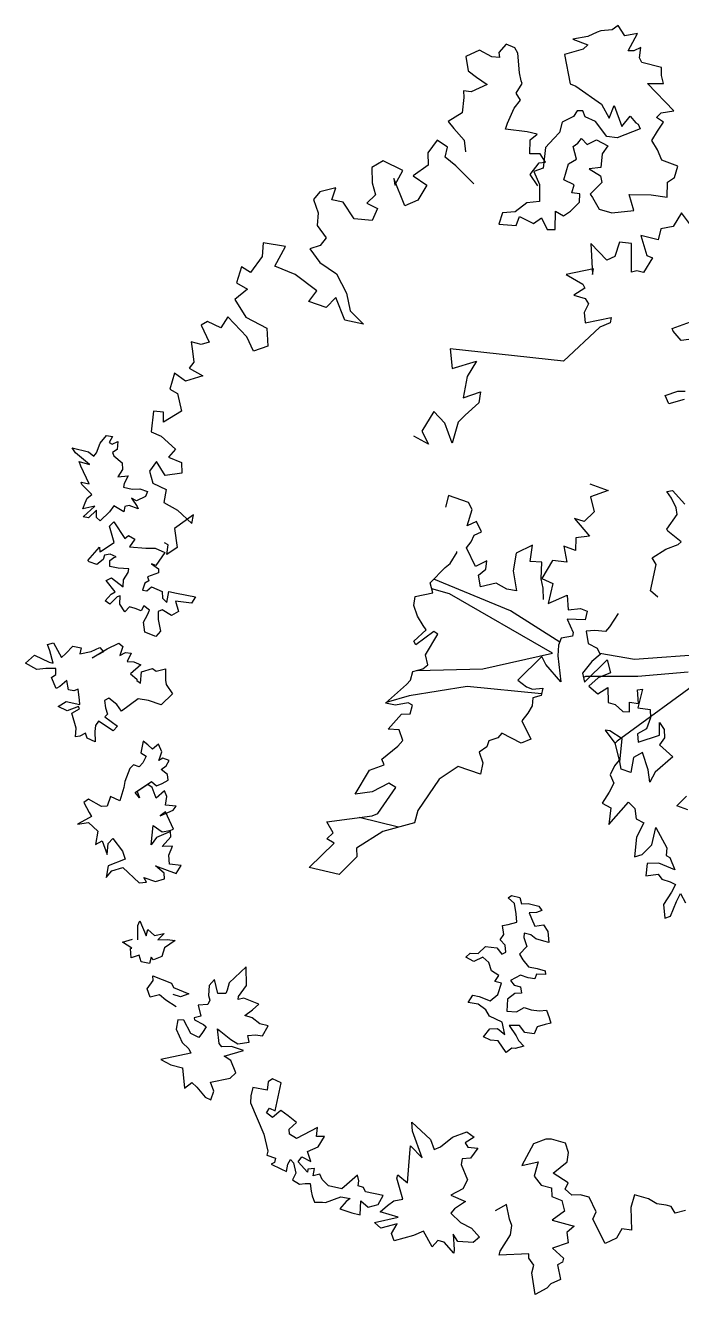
# Model space of a CAD drawing. Header units: millimetres. Extents: x -4534 to 16991, y -2575 to 14176.
# Drawn here: x 3288 to 3642, y 9085 to 9769 of the extents above; entities that cross this region are included whole.
import ezdxf

# ---------------------------------------------------------------- set-up
doc = ezdxf.new("R2010")
doc.units = ezdxf.units.MM
for name, color, linetype in [('Alberi_tronco', 36, 'Continuous'), ('Albero_foglie', 104, 'Continuous'), ('VERDE_alberi', 104, 'Continuous')]:
    doc.layers.add(name, color=color, linetype=linetype)

msp = doc.modelspace()

# ---------------------------------------------------------------- linework, layer by layer
at = {"layer": 'Alberi_tronco'}
for p, q in [((3516.36, 9462.54), (3506.76, 9465.39)), ((3549.23, 9453.49), (3507.89, 9470.6)), ((3571.9, 9430.62), (3516.36, 9462.54)), ((3575.78, 9436.52), (3549.23, 9453.49)), ((3534.29, 9422.23), (3571.9, 9430.62)), ((3616.19, 9427.29), (3597.34, 9430.47)), ((3655.47, 9430.15), (3616.19, 9427.29)), ((3498.85, 9421.35), (3534.29, 9422.23)), ((3617.93, 9418.01), (3589.68, 9417.99)), ((3654.04, 9417.68), (3606.8, 9383.18)), ((3645.09, 9420.37), (3617.93, 9418.01)), ((3525.82, 9412.69), (3494.54, 9407.56)), ((3566.01, 9408.69), (3525.82, 9412.69))]:
    msp.add_line(p, q, dxfattribs=at)
at = {"layer": 'Albero_foglie'}
for p, q in [((3597.88, 9766.11), (3596.01, 9765.5)), ((3604.1, 9766.67), (3597.88, 9766.11)), ((3607.23, 9769.12), (3604.1, 9766.67)), ((3610.9, 9763.49), (3607.23, 9769.12)), ((3591.01, 9763.06), (3582.91, 9761.66)), ((3582.91, 9761.66), (3590.97, 9758.71)), ((3596.01, 9765.5), (3591.01, 9763.06)), ((3617.75, 9764.66), (3610.9, 9763.49)), ((3612.69, 9755.38), (3617.75, 9764.66)), ((3532.53, 9755.7), (3525.2, 9752.36)), ((3525.2, 9752.36), (3526.41, 9744.58)), ((3539.09, 9752.18), (3532.53, 9755.7)), ((3543.21, 9751.72), (3539.09, 9752.18)), ((3546.81, 9758.96), (3542.84, 9754.54)), ((3542.84, 9754.54), (3543.21, 9751.72)), ((3551.47, 9757.04), (3546.81, 9758.96)), ((3553.22, 9754.06), (3551.47, 9757.04)), ((3554.12, 9743.54), (3553.22, 9754.06)), ((3588.46, 9756.25), (3578.43, 9753.38)), ((3578.43, 9753.38), (3581.44, 9737.66)), ((3590.97, 9758.71), (3588.46, 9756.25)), ((3615.79, 9755.35), (3612.69, 9755.38)), ((3619.54, 9757.18), (3615.79, 9755.35)), ((3618.86, 9751.59), (3619.54, 9757.18)), ((3620.08, 9749.09), (3618.86, 9751.59)), ((3630.62, 9746.5), (3620.08, 9749.09)), ((3630.65, 9742.06), (3630.62, 9746.5)), ((3526.41, 9744.58), (3530.91, 9741.29)), ((3530.91, 9741.29), (3536.7, 9737.16)), ((3555.03, 9739.26), (3554.12, 9743.54)), ((3555.56, 9737.81), (3555.03, 9739.26)), ((3631.77, 9737.78), (3630.65, 9742.06)), ((3527.92, 9733.28), (3523.8, 9733.75)), ((3523.8, 9733.75), (3524.1, 9730.24)), ((3536.7, 9737.16), (3527.92, 9733.28)), ((3552.2, 9732.63), (3555.56, 9737.81)), ((3554.56, 9728.89), (3552.2, 9732.63)), ((3581.44, 9737.66), (3584.53, 9736.38)), ((3584.53, 9736.38), (3598.23, 9726.62)), ((3637.35, 9723.12), (3623.08, 9737.87)), ((3623.08, 9737.87), (3631.77, 9737.78)), ((3524.1, 9730.24), (3523.17, 9722)), ((3551.27, 9724.4), (3554.56, 9728.89)), ((3598.23, 9726.62), (3602.51, 9719.12)), ((3602.51, 9719.12), (3605.06, 9725.93)), ((3605.06, 9725.93), (3609.3, 9714.69)), ((3523.17, 9722), (3515.68, 9717.29)), ((3547.59, 9716.47), (3551.27, 9724.4)), ((3583.25, 9719.93), (3577.01, 9716.88)), ((3585.15, 9723.02), (3583.25, 9719.93)), ((3588.25, 9722.99), (3585.15, 9723.02)), ((3589.47, 9719.87), (3588.25, 9722.99)), ((3595.03, 9717.32), (3589.47, 9719.87)), ((3609.3, 9714.69), (3613.7, 9720.25)), ((3613.7, 9720.25), (3616.77, 9716.49)), ((3627.99, 9719.48), (3630.5, 9721.95)), ((3631.69, 9716.96), (3627.99, 9719.48)), ((3630.5, 9721.95), (3637.35, 9723.12)), ((3515.68, 9717.29), (3518.73, 9713.47)), ((3518.73, 9713.47), (3524.29, 9707.28)), ((3546.52, 9713.12), (3547.59, 9716.47)), ((3558.2, 9711.8), (3546.52, 9713.12)), ((3563.61, 9710.5), (3558.2, 9711.8)), ((3575.71, 9711.29), (3572.57, 9708.22)), ((3577.01, 9716.88), (3575.71, 9711.29)), ((3601.17, 9709.18), (3595.03, 9717.32)), ((3619.23, 9713.35), (3606.75, 9708.5)), ((3616.77, 9716.49), (3618.01, 9715.85)), ((3618.01, 9715.85), (3619.23, 9713.35)), ((3625.38, 9707.07), (3628.54, 9712.02)), ((3628.54, 9712.02), (3631.69, 9716.96)), ((3509.59, 9707.17), (3504.69, 9700.41)), ((3515.32, 9703.43), (3509.59, 9707.17)), ((3524.29, 9707.28), (3524.97, 9700.95)), ((3559.63, 9699.83), (3559.79, 9707.45)), ((3559.79, 9707.45), (3563.61, 9710.5)), ((3572.57, 9708.22), (3568.17, 9703.28)), ((3583.09, 9703.76), (3585.6, 9705.6)), ((3585.6, 9705.6), (3587.48, 9708.07)), ((3587.48, 9708.07), (3590.56, 9704.93)), ((3590.56, 9704.93), (3595.56, 9707.37)), ((3595.56, 9707.37), (3601.74, 9704.2)), ((3606.75, 9708.5), (3601.17, 9709.18)), ((3628.44, 9702.06), (3625.38, 9707.07)), ((3504.69, 9700.41), (3504.77, 9693.7)), ((3513.92, 9698.03), (3515.32, 9703.43)), ((3519.77, 9693.44), (3513.92, 9698.03)), ((3565.2, 9699.89), (3559.63, 9699.83)), ((3568.17, 9695.39), (3565.2, 9699.89)), ((3568.17, 9703.28), (3566.82, 9692.1)), ((3584.89, 9696.9), (3583.09, 9703.76)), ((3598.59, 9699.87), (3597.89, 9692.42)), ((3601.74, 9704.2), (3598.59, 9699.87)), ((3630.87, 9696.44), (3628.44, 9702.06)), ((3480.58, 9696.14), (3474.39, 9692.44)), ((3474.39, 9692.44), (3474.68, 9684.25)), ((3491.08, 9690.9), (3480.58, 9696.14)), ((3486.78, 9682.93), (3491.08, 9690.9)), ((3504.77, 9693.7), (3496.69, 9688.01)), ((3529.37, 9683.74), (3519.77, 9693.44)), ((3559.77, 9688.69), (3564.66, 9695.09)), ((3566.82, 9692.1), (3561.83, 9690.28)), ((3564.66, 9695.09), (3568.17, 9695.39)), ((3577.94, 9685.77), (3580.51, 9694.45)), ((3580.51, 9694.45), (3584.89, 9696.9)), ((3597.89, 9692.42), (3591.67, 9691.86)), ((3591.67, 9691.86), (3597.85, 9688.06)), ((3639.54, 9693.25), (3630.87, 9696.44)), ((3637.61, 9687.05), (3639.54, 9693.25)), ((3474.68, 9684.25), (3476.46, 9677.79)), ((3492.26, 9671.78), (3486.27, 9686.54)), ((3486.27, 9686.54), (3486.78, 9682.93)), ((3496.69, 9688.01), (3504.12, 9682.99)), ((3563.96, 9682.66), (3559.77, 9688.69)), ((3561.83, 9690.28), (3564.87, 9683.41)), ((3583.51, 9683.23), (3577.94, 9685.77)), ((3598.43, 9684.32), (3592.16, 9678.17)), ((3597.85, 9688.06), (3598.43, 9684.32)), ((3633.78, 9676.51), (3633.86, 9684.6)), ((3633.86, 9684.6), (3637.61, 9687.05)), ((3446.32, 9679.38), (3443, 9675.23)), ((3454.91, 9681.46), (3446.32, 9679.38)), ((3452.78, 9675.09), (3454.91, 9681.46)), ((3476.46, 9677.79), (3471.68, 9673.21)), ((3504.12, 9682.99), (3499.19, 9674.93)), ((3564.87, 9683.41), (3564.78, 9674.08)), ((3582.22, 9678.89), (3583.51, 9683.23)), ((3586.57, 9678.22), (3582.22, 9678.89)), ((3586.52, 9673.87), (3586.57, 9678.22)), ((3592.16, 9678.17), (3593.38, 9676.29)), ((3615.68, 9669.23), (3613.29, 9677.96)), ((3613.29, 9677.96), (3625.09, 9677.84)), ((3625.09, 9677.84), (3633.78, 9676.51)), ((3443, 9675.23), (3445.54, 9668)), ((3459.03, 9673.81), (3452.78, 9675.09)), ((3464.84, 9664.88), (3459.03, 9673.81)), ((3471.68, 9673.21), (3477.51, 9670.35)), ((3477.51, 9670.35), (3474.52, 9663.86)), ((3499.19, 9674.93), (3492.26, 9671.78)), ((3557.94, 9673.53), (3551.67, 9668.62)), ((3564.78, 9674.08), (3557.94, 9673.53)), ((3581.5, 9668.94), (3586.52, 9673.87)), ((3593.38, 9676.29), (3597.05, 9670.03)), ((3445.54, 9668), (3444.98, 9661.21)), ((3474.52, 9663.86), (3464.84, 9664.88)), ((3544.83, 9668.06), (3542.91, 9661.86)), ((3551.67, 9668.62), (3544.83, 9668.06)), ((3552.22, 9661.15), (3554.14, 9666.1)), ((3554.14, 9666.1), (3561.55, 9662.3)), ((3561.55, 9662.3), (3565.93, 9665.36)), ((3565.93, 9665.36), (3568.98, 9659.11)), ((3573.33, 9659.07), (3573.43, 9669.02)), ((3573.43, 9669.02), (3577.75, 9666.49)), ((3577.75, 9666.49), (3581.5, 9668.94)), ((3597.05, 9670.03), (3603.87, 9668.1)), ((3603.87, 9668.1), (3615.68, 9669.23)), ((3641.5, 9668.01), (3636.93, 9660.65)), ((3649.01, 9657.92), (3641.5, 9668.01)), ((3444.98, 9661.21), (3449.83, 9654.52)), ((3542.91, 9661.86), (3552.22, 9661.15)), ((3568.98, 9659.11), (3573.33, 9659.07)), ((3630.32, 9659.36), (3628.86, 9653.45)), ((3636.93, 9660.65), (3630.32, 9659.36)), ((3415.73, 9651.88), (3415.27, 9644.44)), ((3427.93, 9649.92), (3415.73, 9651.88)), ((3422.06, 9639.34), (3427.93, 9649.92)), ((3446.51, 9650.37), (3440.89, 9648.71)), ((3449.83, 9654.52), (3446.51, 9650.37)), ((3601.23, 9642.55), (3592.64, 9651.5)), ((3592.64, 9651.5), (3593.52, 9634.84)), ((3607.95, 9652.18), (3605.52, 9644.45)), ((3614.44, 9651.51), (3607.95, 9652.18)), ((3614.43, 9636.1), (3614.44, 9651.51)), ((3628.86, 9653.45), (3619.6, 9655.91)), ((3619.6, 9655.91), (3622.79, 9645.02)), ((3415.27, 9644.44), (3408.88, 9635.96)), ((3440.89, 9648.71), (3446.28, 9641.24)), ((3605.52, 9644.45), (3601.23, 9642.55)), ((3625.88, 9643.83), (3620.99, 9635.86)), ((3622.79, 9645.02), (3625.88, 9643.83)), ((3404.12, 9638.97), (3401.43, 9630.36)), ((3408.88, 9635.96), (3404.12, 9638.97)), ((3433.1, 9634.83), (3422.06, 9639.34)), ((3446.28, 9641.24), (3455.38, 9635.16)), ((3594.03, 9637.83), (3579.21, 9634.87)), ((3593.52, 9634.84), (3594.03, 9637.83)), ((3617.39, 9636.7), (3614.43, 9636.1)), ((3620.99, 9635.86), (3617.39, 9636.7)), ((3401.43, 9630.36), (3407.35, 9626.86)), ((3444.74, 9626.07), (3433.1, 9634.83)), ((3455.38, 9635.16), (3460.77, 9624.65)), ((3579.21, 9634.87), (3588.21, 9629.58)), ((3588.21, 9629.58), (3589.37, 9627.4)), ((3407.35, 9626.86), (3400.54, 9621.35)), ((3440.36, 9620.25), (3444.74, 9626.07)), ((3455.03, 9622.32), (3449.7, 9617.02)), ((3459.77, 9610.21), (3455.03, 9622.32)), ((3460.77, 9624.65), (3462.75, 9615.18)), ((3589.37, 9627.4), (3583.43, 9623.58)), ((3583.43, 9623.58), (3589.52, 9621.88)), ((3400.54, 9621.35), (3406.44, 9611.78)), ((3449.7, 9617.02), (3440.36, 9620.25)), ((3591.22, 9618.94), (3588.88, 9614.28)), ((3589.52, 9621.88), (3591.22, 9618.94)), ((3385.74, 9609.5), (3382.33, 9607.51)), ((3392.95, 9605.97), (3385.74, 9609.5)), ((3396.67, 9611.91), (3392.95, 9605.97)), ((3407.06, 9601.25), (3396.67, 9611.91)), ((3406.44, 9611.78), (3417.69, 9605.78)), ((3469.84, 9607.95), (3459.77, 9610.21)), ((3462.75, 9615.18), (3469.84, 9607.95)), ((3588.88, 9614.28), (3589.45, 9608.68)), ((3589.45, 9608.68), (3603.6, 9611.54)), ((3602.9, 9608.8), (3597.43, 9606.43)), ((3603.6, 9611.54), (3602.9, 9608.8)), ((3636.41, 9605.65), (3650.25, 9610.67)), ((3382.33, 9607.51), (3386.66, 9598.37)), ((3417.69, 9605.78), (3418.4, 9596.13)), ((3597.43, 9606.43), (3577.77, 9588.13)), ((3636.88, 9604.18), (3636.41, 9605.65)), ((3641.23, 9599.25), (3636.88, 9604.18)), ((3382.28, 9597.1), (3376.88, 9598.5)), ((3376.88, 9598.5), (3377.6, 9593.4)), ((3386.66, 9598.37), (3382.28, 9597.1)), ((3410.54, 9593.51), (3407.06, 9601.25)), ((3418.4, 9596.13), (3410.54, 9593.51)), ((3648.08, 9600.16), (3641.23, 9599.25)), ((3377.6, 9593.4), (3378.44, 9587.46)), ((3577.77, 9588.13), (3516.75, 9594.71)), ((3516.75, 9594.71), (3517.8, 9584.18)), ((3517.8, 9584.18), (3530.81, 9588.12)), ((3530.81, 9588.12), (3525.84, 9579.72)), ((3367.99, 9581.65), (3365.52, 9573.06)), ((3373.81, 9577.27), (3367.99, 9581.65)), ((3378.44, 9587.46), (3375.86, 9584.27)), ((3375.86, 9584.27), (3383.17, 9580.11)), ((3383.17, 9580.11), (3373.81, 9577.27)), ((3525.84, 9579.72), (3523.72, 9568.31)), ((3365.52, 9573.06), (3369.55, 9570.6)), ((3369.55, 9570.6), (3371.75, 9561.16)), ((3523.72, 9568.31), (3533.08, 9571.55)), ((3533.08, 9571.55), (3532.05, 9565.56)), ((3632.63, 9569.48), (3639.49, 9571.86)), ((3634.54, 9565.06), (3632.63, 9569.48)), ((3642.87, 9567.43), (3634.54, 9565.06)), ((3639.49, 9571.86), (3643.4, 9571.82)), ((3356.58, 9561.18), (3355.34, 9549.96)), ((3362.07, 9560.66), (3356.58, 9561.18)), ((3371.75, 9561.16), (3361.97, 9555.23)), ((3361.97, 9555.23), (3362.07, 9560.66)), ((3507.91, 9560.88), (3501.47, 9550.32)), ((3513.87, 9554.58), (3507.91, 9560.88)), ((3532.05, 9565.56), (3524.74, 9558.89)), ((3517.74, 9543.79), (3513.87, 9554.58)), ((3521.01, 9555.12), (3517.74, 9543.79)), ((3524.74, 9558.89), (3521.01, 9555.12)), ((3327.83, 9543.79), (3331.37, 9547.92)), ((3331.37, 9547.92), (3334.52, 9547.48)), ((3334.52, 9547.48), (3332.66, 9544.26)), ((3355.34, 9549.96), (3360.86, 9547.7)), ((3360.86, 9547.7), (3368.59, 9540.56)), ((3501.09, 9545.54), (3497.03, 9547.56)), ((3501.47, 9550.32), (3504.9, 9543.35)), ((3314.63, 9538.7), (3312.81, 9541.33)), ((3312.81, 9541.33), (3321.6, 9539.26)), ((3325.89, 9538.72), (3327.83, 9543.79)), ((3332.66, 9544.26), (3334.26, 9543.33)), ((3334.26, 9543.33), (3337.48, 9544.74)), ((3336.95, 9540.44), (3334.59, 9538.78)), ((3337.48, 9544.74), (3336.95, 9540.44)), ((3368.59, 9540.56), (3364.64, 9536.32)), ((3504.9, 9543.35), (3501.09, 9545.54)), ((3322.16, 9532.29), (3314.63, 9538.7)), ((3317.49, 9531.53), (3316.54, 9533.92)), ((3316.54, 9533.92), (3322.16, 9532.29)), ((3321.6, 9539.26), (3324.4, 9536.8)), ((3324.4, 9536.8), (3325.89, 9538.72)), ((3334.59, 9538.78), (3335.23, 9536.95)), ((3335.23, 9536.95), (3339.8, 9533.28)), ((3339.8, 9533.28), (3339.95, 9529.72)), ((3358.26, 9533.9), (3354.43, 9528.81)), ((3363.01, 9526.34), (3358.26, 9533.9)), ((3364.64, 9536.32), (3371.77, 9533.43)), ((3371.77, 9533.43), (3371.94, 9527.6)), ((3322.01, 9522.01), (3317.49, 9531.53)), ((3339.95, 9529.72), (3337.4, 9525.76)), ((3354.43, 9528.81), (3356.21, 9522.35)), ((3371.94, 9527.6), (3363.01, 9526.34)), ((3317.89, 9521.57), (3317.56, 9522.84)), ((3317.56, 9522.84), (3322.01, 9522.01)), ((3323.38, 9516.22), (3317.89, 9521.57)), ((3337.4, 9525.76), (3342.94, 9526.27)), ((3340.82, 9522.19), (3340.48, 9520.18)), ((3340.48, 9520.18), (3345.08, 9519.08)), ((3342.94, 9526.27), (3340.82, 9522.19)), ((3356.21, 9522.35), (3363.43, 9518.82)), ((3591.94, 9521.97), (3601.95, 9518.29)), ((3319.72, 9511.65), (3320.9, 9514.12)), ((3320.9, 9514.12), (3323.38, 9516.22)), ((3347.48, 9512.76), (3344.85, 9514.22)), ((3344.85, 9514.22), (3347.75, 9509.63)), ((3345.08, 9519.08), (3349.35, 9519.25)), ((3352.37, 9515.09), (3347.48, 9512.76)), ((3349.35, 9519.25), (3353.4, 9517.84)), ((3353.4, 9517.84), (3352.37, 9515.09)), ((3363.43, 9518.82), (3362.23, 9511.93)), ((3515.85, 9515.6), (3514.14, 9509.27)), ((3526.56, 9511.9), (3515.85, 9515.6)), ((3601.95, 9518.29), (3592.29, 9514.88)), ((3592.29, 9514.88), (3594.34, 9506.79)), ((3633.55, 9517.8), (3636.65, 9518.29)), ((3636.09, 9514.17), (3633.55, 9517.8)), ((3638.62, 9508.99), (3636.09, 9514.17)), ((3636.65, 9518.29), (3643.28, 9511.01)), ((3318.57, 9508.47), (3319.72, 9511.65)), ((3325.07, 9509.87), (3318.57, 9508.47)), ((3318.74, 9504.2), (3325.07, 9509.87)), ((3325.87, 9507.76), (3321.61, 9503.6)), ((3325.89, 9503.77), (3325.87, 9507.76)), ((3332.89, 9506.9), (3327.95, 9501.99)), ((3335.19, 9509.99), (3332.89, 9506.9)), ((3340.59, 9506.78), (3335.19, 9509.99)), ((3341.19, 9509.65), (3340.59, 9506.78)), ((3343.45, 9510.17), (3341.19, 9509.65)), ((3348.36, 9508.51), (3343.45, 9510.17)), ((3347.75, 9509.63), (3348.36, 9508.51)), ((3362.23, 9511.93), (3369.54, 9507.76)), ((3369.54, 9507.76), (3377.27, 9500.62)), ((3525.89, 9499.22), (3528.45, 9508.02)), ((3528.45, 9508.02), (3526.56, 9511.9)), ((3594.34, 9506.79), (3588.95, 9501.6)), ((3639.1, 9505.38), (3638.62, 9508.99)), ((3321.61, 9503.6), (3318.74, 9504.2)), ((3327.95, 9501.99), (3325.89, 9503.77)), ((3332.84, 9499.03), (3335.17, 9501.4)), ((3335.48, 9490.29), (3332.84, 9499.03)), ((3335.17, 9501.4), (3341.24, 9492.37)), ((3378.13, 9505.29), (3367.91, 9497.78)), ((3377.27, 9500.62), (3378.13, 9505.29)), ((3530.87, 9501.65), (3525.89, 9499.22)), ((3533.57, 9496.11), (3530.87, 9501.65)), ((3588.95, 9501.6), (3583.78, 9503.15)), ((3583.78, 9503.15), (3591.9, 9493.73)), ((3633.61, 9497.44), (3639.1, 9505.38)), ((3341.24, 9492.37), (3343.16, 9494.16)), ((3343.16, 9494.16), (3346.53, 9492.01)), ((3367.91, 9497.78), (3369.35, 9487.58)), ((3528.01, 9490.65), (3529.7, 9494.22)), ((3529.7, 9494.22), (3533.57, 9496.11)), ((3584.48, 9492.81), (3584.27, 9486.06)), ((3591.9, 9493.73), (3584.48, 9492.81)), ((3634.11, 9496.4), (3633.61, 9497.44)), ((3641.28, 9490.67), (3634.11, 9496.4)), ((3321.19, 9480.59), (3327.43, 9487.87)), ((3327.43, 9487.87), (3327.75, 9485.28)), ((3327.75, 9485.28), (3327.98, 9485.43)), ((3327.98, 9485.43), (3335.48, 9490.29)), ((3346.53, 9492.01), (3343.7, 9487.91)), ((3343.7, 9487.91), (3352.43, 9487.25)), ((3352.43, 9487.25), (3357.56, 9487.17)), ((3357.56, 9487.17), (3362.78, 9484.96)), ((3364.59, 9489.08), (3362.55, 9490.13)), ((3363.82, 9483.77), (3364.59, 9489.08)), ((3369.35, 9487.58), (3363.82, 9483.77)), ((3525.49, 9487.37), (3528.01, 9490.65)), ((3530.36, 9477.39), (3525.49, 9487.37)), ((3561.05, 9488.92), (3552.19, 9484.6)), ((3559.87, 9480.11), (3561.05, 9488.92)), ((3584.27, 9486.06), (3577.97, 9488.29)), ((3577.97, 9488.29), (3579.67, 9479.63)), ((3625.72, 9482.04), (3632.99, 9486.62)), ((3632.99, 9486.62), (3639.71, 9489.14)), ((3639.71, 9489.14), (3641.28, 9490.67)), ((3321.93, 9479.91), (3321.19, 9480.59)), ((3325.98, 9478.5), (3321.93, 9479.91)), ((3329.57, 9481.21), (3325.98, 9478.5)), ((3330.22, 9483.46), (3329.57, 9481.21)), ((3333.17, 9483.92), (3330.22, 9483.46)), ((3333.15, 9477.36), (3333.16, 9480.64)), ((3333.16, 9480.64), (3335.24, 9482.15)), ((3336.51, 9482.48), (3333.17, 9483.92)), ((3335.24, 9482.15), (3336.51, 9482.48)), ((3357.94, 9477.92), (3355.62, 9478.82)), ((3355.62, 9478.82), (3359.29, 9476.12)), ((3362.78, 9484.96), (3357.94, 9477.92)), ((3513.91, 9476.83), (3516.71, 9478.98)), ((3516.71, 9478.98), (3520.41, 9485.17)), ((3520.41, 9485.17), (3520.02, 9485.24)), ((3536.45, 9480.36), (3530.36, 9477.39)), ((3535.85, 9475.96), (3536.45, 9480.36)), ((3552.19, 9484.6), (3550.72, 9474.97)), ((3566.2, 9479.77), (3559.87, 9480.11)), ((3565.83, 9470.67), (3566.2, 9479.77)), ((3571.8, 9480.51), (3566.09, 9470.93)), ((3579.67, 9479.63), (3571.8, 9480.51)), ((3627.75, 9478.42), (3625.72, 9482.04)), ((3337.6, 9476.54), (3333.15, 9477.36)), ((3343.33, 9476.05), (3337.6, 9476.54)), ((3340.43, 9470.09), (3342.98, 9474.04)), ((3342.98, 9474.04), (3343.33, 9476.05)), ((3359.38, 9473.98), (3353.34, 9471.74)), ((3353.34, 9471.74), (3354.14, 9469.63)), ((3359.29, 9476.12), (3359.38, 9473.98)), ((3505.95, 9468.59), (3513.91, 9476.83)), ((3531.96, 9472.69), (3535.85, 9475.96)), ((3533, 9466.34), (3531.96, 9472.69)), ((3550.72, 9474.97), (3552.54, 9464.2)), ((3624.77, 9464.27), (3627.75, 9478.42)), ((3331.18, 9469.72), (3333.97, 9471.26)), ((3335.99, 9463.63), (3331.18, 9469.72)), ((3333.97, 9471.26), (3340.3, 9466.37)), ((3340.3, 9466.37), (3340.43, 9470.09)), ((3351.41, 9466.67), (3350.78, 9464.51)), ((3351.91, 9468.4), (3351.41, 9466.67)), ((3354.14, 9469.63), (3351.91, 9468.4)), ((3353.07, 9464.31), (3355.55, 9466.41)), ((3355.55, 9466.41), (3361.36, 9463.79)), ((3507.31, 9463.2), (3505.95, 9468.59)), ((3541.56, 9468.45), (3533, 9466.34)), ((3547.32, 9465.08), (3541.56, 9468.45)), ((3552.54, 9464.2), (3547.32, 9465.08)), ((3566.89, 9465.7), (3565.83, 9470.67)), ((3566.09, 9470.93), (3572.06, 9468.13)), ((3567.1, 9459.63), (3566.89, 9465.7)), ((3572.06, 9468.13), (3569.5, 9457.44)), ((3330.62, 9458.86), (3333.76, 9462.4)), ((3333.12, 9456.96), (3330.62, 9458.86)), ((3337.09, 9460.97), (3333.12, 9456.96)), ((3333.76, 9462.4), (3335.99, 9463.63)), ((3338.64, 9461.46), (3337.09, 9460.97)), ((3338.54, 9457.03), (3338.64, 9461.46)), ((3350.78, 9464.51), (3353.07, 9464.31)), ((3361.36, 9463.79), (3361.5, 9460.23)), ((3361.5, 9460.23), (3363.88, 9457.9)), ((3363.88, 9457.9), (3364.92, 9463.93)), ((3364.92, 9463.93), (3369.09, 9462.95)), ((3377.15, 9457.57), (3368.55, 9458.65)), ((3368.55, 9458.65), (3370.21, 9453.01)), ((3369.09, 9462.95), (3379.3, 9460.93)), ((3379.3, 9460.93), (3377.15, 9457.57)), ((3497.09, 9456.3), (3497.76, 9461.25)), ((3497.76, 9461.25), (3507.31, 9463.2)), ((3569.5, 9457.44), (3579.83, 9461.97)), ((3579.83, 9461.97), (3580.41, 9453.99)), ((3628.61, 9460.88), (3624.77, 9464.27)), ((3341.12, 9453), (3338.54, 9457.03)), ((3343.73, 9455.53), (3341.12, 9453)), ((3346.76, 9454.65), (3343.73, 9455.53)), ((3349.94, 9453.49), (3346.76, 9454.65)), ((3351.41, 9456.12), (3349.94, 9453.49)), ((3351.19, 9447.26), (3353.31, 9451.34)), ((3354.49, 9453.81), (3351.41, 9456.12)), ((3353.31, 9451.34), (3354.49, 9453.81)), ((3359.23, 9453.15), (3359.12, 9448.72)), ((3361.33, 9453.94), (3359.23, 9453.15)), ((3366.3, 9450.86), (3361.33, 9453.94)), ((3370.21, 9453.01), (3366.3, 9450.86)), ((3499.02, 9450.57), (3497.09, 9456.3)), ((3580.41, 9453.99), (3586.93, 9454.68)), ((3586.93, 9454.68), (3590.64, 9453.23)), ((3590.64, 9453.23), (3589.42, 9448.62)), ((3607.26, 9452.05), (3602.66, 9444.77)), ((3351.98, 9441.87), (3351.19, 9447.26)), ((3359.12, 9448.72), (3360.37, 9442.49)), ((3502.18, 9445.63), (3499.02, 9450.57)), ((3503.76, 9443.16), (3502.18, 9445.63)), ((3589.42, 9448.62), (3579.75, 9449.04)), ((3579.75, 9449.04), (3583.03, 9441.74)), ((3602.66, 9444.77), (3600.54, 9442.36)), ((3357.92, 9439.68), (3351.98, 9441.87)), ((3360.37, 9442.49), (3357.92, 9439.68)), ((3497.14, 9437.18), (3503.76, 9443.16)), ((3507.81, 9442.28), (3498.16, 9435.05)), ((3503.34, 9429.66), (3510.06, 9440.93)), ((3510.06, 9440.93), (3507.81, 9442.28)), ((3576.63, 9438.68), (3575.17, 9434.96)), ((3582.58, 9439.71), (3576.63, 9438.68)), ((3583.03, 9441.74), (3582.58, 9439.71)), ((3594.63, 9442.77), (3590.1, 9442.47)), ((3590.1, 9442.47), (3591.08, 9435.85)), ((3600.54, 9442.36), (3594.63, 9442.77)), ((3299.52, 9435.21), (3302.62, 9436.19)), ((3300.66, 9431.83), (3299.52, 9435.21)), ((3302.49, 9425.2), (3300.66, 9431.83)), ((3302.62, 9436.19), (3306.93, 9428.37)), ((3309.41, 9430.47), (3313.1, 9434.33)), ((3313.1, 9434.33), (3317.55, 9433.5)), ((3317.55, 9433.5), (3316.83, 9430.2)), ((3316.83, 9430.2), (3323.06, 9431.44)), ((3323.06, 9431.44), (3327.67, 9433.62)), ((3323.48, 9428.03), (3331.69, 9432.93)), ((3329.62, 9431.42), (3323.48, 9428.03)), ((3327.67, 9433.62), (3329.62, 9431.42)), ((3331.69, 9432.93), (3337.98, 9436.03)), ((3337.98, 9436.03), (3340.05, 9434.26)), ((3340.05, 9434.26), (3338.4, 9429.34)), ((3338.4, 9429.34), (3341.46, 9431.03)), ((3341.46, 9431.03), (3344.62, 9430.59)), ((3344.62, 9430.59), (3342.38, 9426.08)), ((3498.16, 9435.05), (3497.14, 9437.18)), ((3575.17, 9434.96), (3574.74, 9429.11)), ((3591.08, 9435.85), (3595.93, 9433.36)), ((3595.93, 9433.36), (3597.63, 9429.86)), ((3287.52, 9425.32), (3292.48, 9429.51)), ((3293.79, 9421.86), (3287.52, 9425.32)), ((3292.48, 9429.51), (3300.33, 9425.83)), ((3300.33, 9425.83), (3302.49, 9425.2)), ((3306.93, 9428.37), (3309.41, 9430.47)), ((3342.38, 9426.08), (3346.09, 9425.94)), ((3349.86, 9424.38), (3344.22, 9419.44)), ((3346.09, 9425.94), (3349.86, 9424.38)), ((3501.9, 9422.12), (3504.7, 9424.27)), ((3504.7, 9424.27), (3503.34, 9429.66)), ((3566.19, 9428.86), (3553.18, 9415.99)), ((3568.23, 9424.59), (3566.19, 9428.86)), ((3576.35, 9415.17), (3568.23, 9424.59)), ((3574.74, 9429.11), (3576.35, 9415.17)), ((3593.07, 9426.08), (3588.13, 9419.87)), ((3589.13, 9414.98), (3601.44, 9427.03)), ((3597.63, 9429.86), (3593.07, 9426.08)), ((3601.44, 9427.03), (3603.11, 9420.05)), ((3298.62, 9422.34), (3293.79, 9421.86)), ((3304.03, 9422.41), (3298.62, 9422.34)), ((3301.67, 9417.47), (3304.02, 9419.13)), ((3304.19, 9411.58), (3301.67, 9417.47)), ((3304.02, 9419.13), (3304.03, 9422.41)), ((3344.22, 9419.44), (3347.61, 9416.58)), ((3349.55, 9414.38), (3350.16, 9420.54)), ((3350.16, 9420.54), (3356.07, 9422.34)), ((3356.07, 9422.34), (3357.99, 9420.85)), ((3357.99, 9420.85), (3363.07, 9422.19)), ((3363.07, 9422.19), (3363.17, 9416.06)), ((3495.28, 9416.14), (3496.5, 9420.76)), ((3496.5, 9420.76), (3501.9, 9422.12)), ((3588.13, 9419.87), (3589.13, 9414.98)), ((3596.46, 9417.34), (3591.54, 9412.87)), ((3603.11, 9420.05), (3596.46, 9417.34)), ((3306.14, 9412.65), (3304.19, 9411.58)), ((3309.86, 9415.8), (3306.14, 9412.65)), ((3310.77, 9410.84), (3309.86, 9415.8)), ((3313.65, 9410.24), (3310.77, 9410.84)), ((3316.04, 9411.19), (3313.65, 9410.24)), ((3316.7, 9405.37), (3316.04, 9411.19)), ((3347.61, 9416.58), (3347.64, 9415.87)), ((3347.64, 9415.87), (3349.55, 9414.38)), ((3363.17, 9416.06), (3363.41, 9413.65)), ((3363.41, 9413.65), (3366.89, 9408.65)), ((3481.71, 9403.61), (3493.04, 9413.66)), ((3493.04, 9413.66), (3495.28, 9416.14)), ((3553.18, 9415.99), (3557.91, 9412.41)), ((3557.91, 9412.41), (3561.06, 9411.29)), ((3561.06, 9411.29), (3566.69, 9411.76)), ((3566.69, 9411.76), (3565.8, 9407.71)), ((3591.54, 9412.87), (3596.38, 9408.64)), ((3596.38, 9408.64), (3601.64, 9412.06)), ((3601.64, 9412.06), (3601.91, 9404.06)), ((3617.64, 9410.85), (3620.43, 9411.17)), ((3618.27, 9403.53), (3617.64, 9410.85)), ((3620.43, 9411.17), (3617.9, 9401.1)), ((3305.15, 9401.91), (3309.46, 9404.65)), ((3309.46, 9404.65), (3316.94, 9402.95)), ((3316.94, 9402.95), (3316.7, 9405.37)), ((3332.48, 9406.42), (3330.25, 9405.19)), ((3330.25, 9405.19), (3330.7, 9401.08)), ((3336.9, 9403.03), (3332.48, 9406.42)), ((3348.32, 9406.06), (3339.33, 9399.28)), ((3353.92, 9405.14), (3348.32, 9406.06)), ((3360.72, 9402.7), (3353.92, 9405.14)), ((3366.89, 9408.65), (3360.72, 9402.7)), ((3487.22, 9402.62), (3481.71, 9403.61)), ((3494.07, 9403.87), (3487.22, 9402.62)), ((3496.32, 9402.53), (3494.07, 9403.87)), ((3561.3, 9406.57), (3560.97, 9402.18)), ((3565.8, 9407.71), (3561.3, 9406.57)), ((3601.91, 9404.06), (3605.73, 9402.97)), ((3613.35, 9399.06), (3613.4, 9404.28)), ((3613.4, 9404.28), (3618.27, 9403.53)), ((3310.09, 9399.54), (3305.15, 9401.91)), ((3316.13, 9401.78), (3310.09, 9399.54)), ((3312.56, 9398.36), (3316.75, 9400.66)), ((3314.89, 9390.18), (3312.56, 9398.36)), ((3316.75, 9400.66), (3316.13, 9401.78)), ((3331.84, 9397.7), (3330.47, 9396.22)), ((3330.7, 9401.08), (3331.84, 9397.7)), ((3339.33, 9399.28), (3336.9, 9403.03)), ((3483.31, 9389.67), (3490.38, 9397.68)), ((3490.38, 9397.68), (3495.1, 9397.92)), ((3495.1, 9397.92), (3496.32, 9402.53)), ((3558.62, 9398.24), (3555.37, 9394.06)), ((3560.97, 9402.18), (3558.62, 9398.24)), ((3605.73, 9402.97), (3609.87, 9399.1)), ((3609.87, 9399.1), (3613.35, 9399.06)), ((3617.9, 9401.1), (3624.51, 9400.33)), ((3624.51, 9400.33), (3624.81, 9395.81)), ((3314.51, 9385.6), (3314.89, 9390.18)), ((3325.38, 9391.59), (3324.94, 9388.44)), ((3327, 9393.94), (3325.38, 9391.59)), ((3334.91, 9388.83), (3327, 9393.94)), ((3330.47, 9396.22), (3337.23, 9391.21)), ((3337.23, 9391.21), (3334.91, 9388.83)), ((3489.16, 9389.24), (3483.31, 9389.67)), ((3555.37, 9394.06), (3560.23, 9384.29)), ((3622.66, 9389.91), (3617.76, 9387.18)), ((3624.81, 9395.81), (3622.66, 9389.91)), ((3629.59, 9386.36), (3629.66, 9393.32)), ((3629.66, 9393.32), (3632.06, 9389.46)), ((3632.06, 9389.46), (3632.36, 9384.94)), ((3316.92, 9385.83), (3314.51, 9385.6)), ((3319.99, 9387.53), (3316.92, 9385.83)), ((3320.82, 9384.71), (3319.99, 9387.53)), ((3325.17, 9382.74), (3320.82, 9384.71)), ((3324.94, 9388.44), (3325.17, 9382.74)), ((3351.05, 9383.1), (3349.84, 9376.84)), ((3353.5, 9381.18), (3351.05, 9383.1)), ((3488.51, 9380.46), (3491.09, 9383.51)), ((3491.09, 9383.51), (3489.16, 9389.24)), ((3537.52, 9383.32), (3536.4, 9380.17)), ((3542.35, 9385.02), (3537.52, 9383.32)), ((3544.59, 9387.51), (3542.35, 9385.02)), ((3555.06, 9382.03), (3544.59, 9387.51)), ((3560.23, 9384.29), (3555.06, 9382.03)), ((3602.8, 9388.73), (3600.36, 9389.11)), ((3600.36, 9389.11), (3605.52, 9382.09)), ((3609.37, 9384.48), (3602.8, 9388.73)), ((3608.2, 9371.97), (3609.37, 9384.48)), ((3617.76, 9387.18), (3618.06, 9382.65)), ((3618.06, 9382.65), (3629.59, 9386.36)), ((3632.36, 9384.94), (3629.54, 9381.14)), ((3349.84, 9376.84), (3352.65, 9375.12)), ((3356.14, 9378.92), (3353.5, 9381.18)), ((3359.32, 9381.6), (3356.14, 9378.92)), ((3361.13, 9377.47), (3359.32, 9381.6)), ((3360.49, 9375.25), (3361.13, 9377.47)), ((3479.75, 9373.46), (3488.51, 9380.46)), ((3536.4, 9380.17), (3532.36, 9377.23)), ((3532.36, 9377.23), (3534.29, 9371.5)), ((3605.52, 9382.09), (3607.87, 9373.01)), ((3620.44, 9377.06), (3615.54, 9374.33)), ((3623.48, 9367.63), (3620.44, 9377.06)), ((3629.54, 9381.14), (3636.79, 9374.79)), ((3345.9, 9370.47), (3343.79, 9368.38)), ((3348.87, 9369.31), (3345.9, 9370.47)), ((3350.97, 9371.41), (3348.87, 9369.31)), ((3352.65, 9375.12), (3350.97, 9371.41)), ((3359.49, 9372.84), (3360.49, 9375.25)), ((3361.63, 9374.02), (3359.49, 9372.84)), ((3360.78, 9367.96), (3363.44, 9369.89)), ((3365.15, 9372.7), (3361.63, 9374.02)), ((3363.44, 9369.89), (3365.15, 9372.7)), ((3473.14, 9367.47), (3481, 9370.42)), ((3481, 9370.42), (3479.75, 9373.46)), ((3520.91, 9369.54), (3510.7, 9362.65)), ((3532.96, 9365.42), (3520.91, 9369.54)), ((3534.29, 9371.5), (3532.96, 9365.42)), ((3605.4, 9369.91), (3602.91, 9365.06)), ((3607.87, 9373.01), (3605.4, 9369.91)), ((3608.86, 9368.13), (3608.2, 9371.97)), ((3615.54, 9374.33), (3614.07, 9366.34)), ((3636.79, 9374.79), (3627.31, 9366.54)), ((3343.79, 9368.38), (3341.16, 9361.34)), ((3364.18, 9365.18), (3360.78, 9367.96)), ((3364.49, 9362.08), (3364.18, 9365.18)), ((3465.41, 9354.51), (3473.14, 9367.47)), ((3510.7, 9362.65), (3499.16, 9345.85)), ((3602.91, 9365.06), (3604.96, 9360.52)), ((3614.07, 9366.34), (3608.86, 9368.13)), ((3624.46, 9361), (3623.48, 9367.63)), ((3627.31, 9366.54), (3624.46, 9361)), ((3340.56, 9358.21), (3338.48, 9351.01)), ((3341.16, 9361.34), (3340.56, 9358.21)), ((3346.69, 9355.53), (3355.58, 9361.36)), ((3349.17, 9352.71), (3346.69, 9355.53)), ((3353.63, 9359.83), (3347.76, 9356.12)), ((3347.76, 9356.12), (3349.17, 9352.71)), ((3355.88, 9358.27), (3353.63, 9359.83)), ((3355.58, 9361.36), (3358.22, 9359.09)), ((3358.12, 9352.52), (3355.88, 9358.27)), ((3362.53, 9356.34), (3358.12, 9352.52)), ((3358.22, 9359.09), (3361.28, 9360.31)), ((3361.28, 9360.31), (3364.49, 9362.08)), ((3363.75, 9353.29), (3362.53, 9356.34)), ((3474.63, 9355.89), (3465.41, 9354.51)), ((3483.5, 9360.53), (3474.63, 9355.89)), ((3477.58, 9344.2), (3487.44, 9358.18)), ((3487.44, 9358.18), (3483.5, 9360.53)), ((3602.47, 9355.67), (3598.58, 9349.79)), ((3604.96, 9360.52), (3602.47, 9355.67)), ((3321.65, 9351.98), (3318.99, 9350.05)), ((3318.99, 9350.05), (3321.94, 9344.69)), ((3328.57, 9347.87), (3321.65, 9351.98)), ((3333.45, 9353.36), (3331.66, 9348.18)), ((3338.48, 9351.01), (3333.45, 9353.36)), ((3363.02, 9348.69), (3363.75, 9353.29)), ((3368.89, 9348.2), (3363.02, 9348.69)), ((3598.58, 9349.79), (3603.43, 9347.31)), ((3602.3, 9338.27), (3612.87, 9350.34)), ((3612.87, 9350.34), (3616.31, 9346.82)), ((3638.97, 9348.32), (3644.24, 9353.48)), ((3323.12, 9342.54), (3319.91, 9340.77)), ((3321.94, 9344.69), (3323.12, 9342.54)), ((3331.66, 9348.18), (3328.57, 9347.87)), ((3360.16, 9342.92), (3367.33, 9345.94)), ((3363.17, 9345.05), (3360.16, 9342.92)), ((3367.38, 9335.72), (3363.17, 9345.05)), ((3367.33, 9345.94), (3368.89, 9348.2)), ((3450.19, 9339.68), (3474.54, 9342.96)), ((3488.73, 9336.75), (3467.64, 9342.03)), ((3474.54, 9342.96), (3477.58, 9344.2)), ((3499.16, 9345.85), (3497.49, 9339.21)), ((3603.43, 9347.31), (3602.3, 9338.27)), ((3616.31, 9346.82), (3616.95, 9341.24)), ((3644.86, 9346.17), (3638.97, 9348.32)), ((3319.91, 9340.77), (3315.63, 9338.41)), ((3315.63, 9338.41), (3321.61, 9339.38)), ((3321.61, 9339.38), (3326.55, 9334.64)), ((3355.32, 9327.21), (3356.54, 9337.66)), ((3356.54, 9337.66), (3361.24, 9334.2)), ((3361.24, 9334.2), (3365.4, 9335.09)), ((3365.4, 9335.09), (3367.38, 9335.72)), ((3453.57, 9333.84), (3450.19, 9339.68)), ((3497.49, 9339.21), (3480.39, 9334.41)), ((3616.95, 9341.24), (3621.11, 9339.11)), ((3621.11, 9339.11), (3617.21, 9331.5)), ((3625.52, 9327.23), (3627.7, 9336.6)), ((3627.7, 9336.6), (3633.52, 9325.75)), ((3326.55, 9334.64), (3325.38, 9327.48)), ((3325.38, 9327.48), (3328.95, 9329.44)), ((3328.95, 9329.44), (3331.62, 9322.06)), ((3331.62, 9322.06), (3332.11, 9327.93)), ((3332.11, 9327.93), (3334.73, 9330.77)), ((3334.73, 9330.77), (3339.94, 9323.86)), ((3358.26, 9331.16), (3355.32, 9327.21)), ((3365.8, 9334.38), (3358.26, 9331.16)), ((3361.38, 9326.35), (3365.91, 9331.64)), ((3365.91, 9331.64), (3365.8, 9334.38)), ((3440.58, 9315.13), (3454.04, 9328.22)), ((3450.1, 9330.57), (3453.57, 9333.84)), ((3454.04, 9328.22), (3450.1, 9330.57)), ((3480.39, 9334.41), (3466.12, 9325.55)), ((3617.21, 9331.5), (3616.05, 9320.72)), ((3339.94, 9323.86), (3341.39, 9319.53)), ((3366.84, 9326.57), (3361.38, 9326.35)), ((3364.85, 9321.74), (3366.84, 9326.57)), ((3365.23, 9316.83), (3364.85, 9321.74)), ((3466.12, 9325.55), (3466.36, 9320.82)), ((3616.05, 9320.72), (3620.25, 9322.07)), ((3620.25, 9322.07), (3625.52, 9327.23)), ((3633.52, 9325.75), (3633.13, 9321.58)), ((3633.13, 9321.58), (3635.21, 9320.51)), ((3332.23, 9315.88), (3331.03, 9309.62)), ((3341.39, 9319.53), (3332.23, 9315.88)), ((3334.17, 9313.22), (3340.11, 9315.1)), ((3340.11, 9315.1), (3348.84, 9306.86)), ((3357.78, 9315.98), (3368.9, 9311.86)), ((3362.32, 9311.96), (3357.78, 9315.98)), ((3371.64, 9316.17), (3365.23, 9316.83)), ((3368.9, 9311.86), (3371.64, 9316.17)), ((3456.83, 9311.23), (3440.58, 9315.13)), ((3466.36, 9320.82), (3456.83, 9311.23)), ((3622.98, 9317.16), (3622.22, 9310.56)), ((3629.26, 9317.44), (3622.98, 9317.16)), ((3637.93, 9313.87), (3629.26, 9317.44)), ((3635.21, 9320.51), (3637.93, 9313.87)), ((3331.03, 9309.62), (3334.17, 9313.22)), ((3352.84, 9307.2), (3351.46, 9309.71)), ((3351.46, 9309.71), (3357.76, 9307.58)), ((3357.76, 9307.58), (3362.63, 9308.87)), ((3362.63, 9308.87), (3362.32, 9311.96)), ((3622.22, 9310.56), (3628.85, 9311.53)), ((3628.85, 9311.53), (3630.91, 9308.73)), ((3630.91, 9308.73), (3635.42, 9307.28)), ((3348.84, 9306.86), (3352.84, 9307.2)), ((3636.07, 9301.71), (3631.82, 9295.14)), ((3635.42, 9307.28), (3638.2, 9305.86)), ((3638.2, 9305.86), (3636.07, 9301.71)), ((3638.8, 9296.81), (3640.93, 9300.96)), ((3640.93, 9300.96), (3643.67, 9296.06)), ((3547.87, 9298.74), (3549.83, 9300.04)), ((3551.33, 9295.64), (3547.87, 9298.74)), ((3549.83, 9300.04), (3554.24, 9298.83)), ((3552.29, 9290.08), (3551.33, 9295.64)), ((3554.24, 9298.83), (3555.22, 9295.47)), ((3555.22, 9295.47), (3558.78, 9295.65)), ((3558.78, 9295.65), (3564.5, 9294.12)), ((3564.5, 9294.12), (3566.07, 9291.87)), ((3631.82, 9295.14), (3632.45, 9287.82)), ((3635.59, 9288.84), (3638.8, 9296.81)), ((3552.72, 9285.67), (3552.29, 9290.08)), ((3563.32, 9290.83), (3559.2, 9290.67)), ((3559.2, 9290.67), (3560.51, 9287.63)), ((3560.51, 9287.63), (3562.26, 9283.46)), ((3566.07, 9291.87), (3563.32, 9290.83)), ((3632.45, 9287.82), (3635.59, 9288.84)), ((3348.18, 9283.84), (3349.22, 9286.24)), ((3348.23, 9276.13), (3348.18, 9283.84)), ((3349.22, 9286.24), (3352.74, 9278.28)), ((3352.74, 9278.28), (3353.54, 9281.71)), ((3353.54, 9281.71), (3357.19, 9278.45)), ((3544.94, 9283.7), (3548, 9284.4)), ((3545.64, 9278.99), (3544.94, 9283.7)), ((3548, 9284.4), (3552.72, 9285.67)), ((3562.26, 9283.46), (3566.97, 9284.16)), ((3566.97, 9284.16), (3569.34, 9280.48)), ((3569.34, 9280.48), (3569.96, 9274.7)), ((3339.92, 9274.86), (3345.32, 9276.33)), ((3345.01, 9271.58), (3339.92, 9274.86)), ((3357.19, 9278.45), (3362.32, 9279.5)), ((3362.32, 9279.5), (3359.03, 9276.02)), ((3359.03, 9276.02), (3363.98, 9276.3)), ((3368.25, 9275.71), (3362.58, 9271.66)), ((3363.98, 9276.3), (3368.25, 9275.71)), ((3543.63, 9276.01), (3545.64, 9278.99)), ((3546.26, 9273.21), (3543.63, 9276.01)), ((3546.71, 9269.36), (3546.26, 9273.21)), ((3556.67, 9279.74), (3556.32, 9277.31)), ((3556.32, 9277.31), (3558.09, 9272.53)), ((3560.25, 9278.83), (3556.67, 9279.74)), ((3562.85, 9276.55), (3560.25, 9278.83)), ((3567.26, 9275.34), (3562.85, 9276.55)), ((3569.96, 9274.7), (3567.26, 9275.34)), ((3344.17, 9271.38), (3345.01, 9271.58)), ((3344.67, 9266.29), (3344.17, 9271.38)), ((3348.96, 9267.86), (3344.67, 9266.29)), ((3350.02, 9264.16), (3348.96, 9267.86)), ((3355.34, 9266.69), (3354.54, 9263.27)), ((3356.55, 9265.36), (3355.34, 9266.69)), ((3361.18, 9267.01), (3356.55, 9265.36)), ((3362.58, 9271.66), (3361.18, 9267.01)), ((3525.13, 9266.68), (3527.39, 9268.82)), ((3529.51, 9264.35), (3525.13, 9266.68)), ((3527.39, 9268.82), (3531.79, 9268.68)), ((3534.22, 9266.69), (3529.51, 9264.35)), ((3531.79, 9268.68), (3535.79, 9272.45)), ((3537.46, 9263.83), (3534.22, 9266.69)), ((3535.79, 9272.45), (3541.81, 9271.66)), ((3541.81, 9271.66), (3544.52, 9268.3)), ((3544.52, 9268.3), (3546.71, 9269.36)), ((3558.09, 9272.53), (3554.08, 9268.29)), ((3554.08, 9268.29), (3555.96, 9265.24)), ((3354.54, 9263.27), (3350.02, 9264.16)), ((3406.57, 9261.48), (3397.45, 9252.91)), ((3406.85, 9251.43), (3406.57, 9261.48)), ((3539.01, 9259.38), (3537.46, 9263.83)), ((3555.96, 9265.24), (3558.89, 9261.54)), ((3558.89, 9261.54), (3563.55, 9260.56)), ((3563.55, 9260.56), (3567.87, 9259.35)), ((3353.26, 9249.59), (3356.44, 9254.08)), ((3356.44, 9254.08), (3356.34, 9256.72)), ((3356.34, 9256.72), (3366.34, 9252.72)), ((3366.34, 9252.72), (3367.44, 9250.32)), ((3389.57, 9254.75), (3386.65, 9251.39)), ((3391.38, 9247.2), (3389.57, 9254.75)), ((3397.45, 9252.91), (3396.29, 9248.9)), ((3543.01, 9256.78), (3539.01, 9259.38)), ((3540.76, 9253.56), (3543.01, 9256.78)), ((3544.29, 9252.61), (3540.76, 9253.56)), ((3542.47, 9246.63), (3544.29, 9252.61)), ((3554.63, 9256.99), (3549.3, 9254.15)), ((3549.3, 9254.15), (3551.15, 9251.61)), ((3558.66, 9255.51), (3554.63, 9256.99)), ((3562.26, 9255.07), (3558.66, 9255.51)), ((3563.18, 9257.57), (3562.26, 9255.07)), ((3568.09, 9257.38), (3563.18, 9257.57)), ((3567.87, 9259.35), (3568.09, 9257.38)), ((3354.85, 9245.18), (3353.26, 9249.59)), ((3359.88, 9246.38), (3354.85, 9245.18)), ((3363.24, 9243.46), (3359.88, 9246.38)), ((3371.28, 9245.39), (3367.28, 9246.56)), ((3367.44, 9250.32), (3375.69, 9246.97)), ((3375.69, 9246.97), (3371.28, 9245.39)), ((3386.65, 9251.39), (3386.34, 9245.99)), ((3386.34, 9245.99), (3386.95, 9243.48)), ((3395.64, 9247.15), (3391.38, 9247.2)), ((3396.29, 9248.9), (3395.64, 9247.15)), ((3402.4, 9245.58), (3406.85, 9251.43)), ((3526.37, 9242.19), (3528.97, 9246.19)), ((3528.97, 9246.19), (3532.23, 9245.53)), ((3538.25, 9243.19), (3542.47, 9246.63)), ((3551.58, 9247.19), (3547.59, 9243.99)), ((3551.15, 9251.61), (3554.68, 9250.66)), ((3555.14, 9247.37), (3551.58, 9247.19)), ((3554.68, 9250.66), (3555.14, 9247.37)), ((3368.85, 9240.01), (3363.24, 9243.46)), ((3385.92, 9241.1), (3380.65, 9240.9)), ((3380.65, 9240.9), (3382.09, 9234.86)), ((3386.95, 9243.48), (3385.92, 9241.1)), ((3402.26, 9243.94), (3402.4, 9245.58)), ((3405.28, 9244.67), (3402.26, 9243.94)), ((3413.52, 9241.32), (3405.28, 9244.67)), ((3409.98, 9238.34), (3413.52, 9241.32)), ((3531.82, 9241.42), (3526.37, 9242.19)), ((3535.85, 9238.3), (3531.82, 9241.42)), ((3532.23, 9245.53), (3538.25, 9243.19)), ((3547.59, 9243.99), (3547.17, 9237.68)), ((3552.4, 9237.24), (3556.55, 9239.6)), ((3556.55, 9239.6), (3560.35, 9238.36)), ((3369.78, 9232.98), (3368.85, 9227.97)), ((3373.04, 9232.69), (3369.78, 9232.98)), ((3376.86, 9225.62), (3373.04, 9232.69)), ((3382.09, 9234.86), (3378.57, 9234.02)), ((3378.57, 9234.02), (3378.81, 9233.01)), ((3378.81, 9233.01), (3383.68, 9230.45)), ((3405.94, 9235.24), (3409.98, 9238.34)), ((3409.94, 9234.07), (3405.94, 9235.24)), ((3413.92, 9230.76), (3409.94, 9234.07)), ((3537.95, 9234.91), (3535.85, 9238.3)), ((3544.79, 9231.71), (3537.95, 9234.91)), ((3547.17, 9237.68), (3552.4, 9237.24)), ((3560.35, 9238.36), (3564.79, 9237.71)), ((3564.79, 9237.71), (3568.64, 9238.15)), ((3568.64, 9238.15), (3570.16, 9234.22)), ((3570.16, 9234.22), (3570.92, 9231.2)), ((3368.85, 9227.97), (3372.17, 9220.77)), ((3381.1, 9223.44), (3376.86, 9225.62)), ((3383.14, 9226.06), (3381.1, 9223.44)), ((3385.05, 9229.18), (3383.14, 9226.06)), ((3383.68, 9230.45), (3385.05, 9229.18)), ((3391.99, 9220.19), (3391.19, 9227.99)), ((3391.19, 9227.99), (3398.41, 9222.26)), ((3418.43, 9229.71), (3413.92, 9230.76)), ((3415.49, 9224.22), (3418.43, 9229.71)), ((3534.62, 9223.77), (3538.08, 9228.02)), ((3538.08, 9228.02), (3542.2, 9228.18)), ((3542.2, 9228.18), (3546.23, 9225.06)), ((3546.23, 9225.06), (3544.79, 9231.71)), ((3554.06, 9229.79), (3548.58, 9229.91)), ((3548.58, 9229.91), (3552.25, 9224.27)), ((3556.99, 9226.09), (3554.06, 9229.79)), ((3561.94, 9225.38), (3556.99, 9226.09)), ((3563.69, 9229.22), (3561.94, 9225.38)), ((3567.85, 9230.4), (3563.69, 9229.22)), ((3570.92, 9231.2), (3567.85, 9230.4)), ((3372.17, 9220.77), (3375.65, 9217.35)), ((3393.47, 9218.42), (3391.99, 9220.19)), ((3398.75, 9218.62), (3393.47, 9218.42)), ((3398.41, 9222.26), (3402.15, 9219.96)), ((3405.12, 9216.41), (3398.75, 9218.62)), ((3402.15, 9219.96), (3408.3, 9220.9)), ((3407.46, 9224.43), (3411.61, 9224.89)), ((3408.3, 9220.9), (3407.46, 9224.43)), ((3411.61, 9224.89), (3415.49, 9224.22)), ((3538.41, 9221.97), (3534.62, 9223.77)), ((3542.52, 9221.56), (3538.41, 9221.97)), ((3546.79, 9215.39), (3542.52, 9221.56)), ((3556.49, 9218.71), (3551.77, 9217.44)), ((3552.25, 9224.27), (3553.58, 9221.79)), ((3553.58, 9221.79), (3556.49, 9218.71)), ((3376.75, 9214.95), (3360.54, 9211.6)), ((3360.54, 9211.6), (3366.03, 9208.66)), ((3375.65, 9217.35), (3376.75, 9214.95)), ((3394.68, 9213.38), (3405.12, 9216.41)), ((3398.42, 9211.08), (3394.68, 9213.38)), ((3549.86, 9217.73), (3546.79, 9215.39)), ((3551.77, 9217.44), (3549.86, 9217.73)), ((3366.03, 9208.66), (3372.28, 9206.96)), ((3372.28, 9206.96), (3373.3, 9196.03)), ((3401.11, 9204.28), (3398.42, 9211.08)), ((3373.3, 9196.03), (3377.35, 9199.12)), ((3377.35, 9199.12), (3380.08, 9196.58)), ((3387.39, 9199.4), (3398.07, 9201.42)), ((3389.1, 9194.48), (3387.39, 9199.4)), ((3398.07, 9201.42), (3401.11, 9204.28)), ((3418.47, 9199.43), (3417.92, 9195.04)), ((3420.74, 9201.04), (3418.47, 9199.43)), ((3425.49, 9198.98), (3420.74, 9201.04)), ((3422.2, 9183.82), (3425.49, 9198.98)), ((3380.08, 9196.58), (3384.55, 9191.26)), ((3384.55, 9191.26), (3387.55, 9189.85)), ((3387.55, 9189.85), (3389.1, 9194.48)), ((3409.11, 9191.87), (3408.95, 9188.1)), ((3410.16, 9196.38), (3409.11, 9191.87)), ((3417.92, 9195.04), (3410.16, 9196.38)), ((3408.95, 9188.1), (3416.18, 9171.2)), ((3417.68, 9182.74), (3419.21, 9185.23)), ((3419.21, 9185.23), (3422.2, 9183.82)), ((3420.91, 9180.32), (3417.68, 9182.74)), ((3425.34, 9184.04), (3420.91, 9180.32)), ((3429.2, 9181.24), (3425.34, 9184.04)), ((3433.81, 9177.55), (3429.2, 9181.24)), ((3429.88, 9173.95), (3433.81, 9177.55)), ((3496.41, 9172.83), (3495.97, 9177.73)), ((3495.97, 9177.73), (3506.14, 9168.33)), ((3416.18, 9171.2), (3418.35, 9162.14)), ((3429.98, 9171.31), (3429.88, 9173.95)), ((3433.73, 9169.01), (3429.98, 9171.31)), ((3445.08, 9174.92), (3433.73, 9169.01)), ((3444.65, 9170.03), (3445.08, 9174.92)), ((3501.64, 9158.59), (3496.41, 9172.83)), ((3517.89, 9169.68), (3525.73, 9172.54)), ((3525.73, 9172.54), (3529.62, 9169.57)), ((3439.68, 9161.92), (3445.47, 9164.37)), ((3448.92, 9169.98), (3444.65, 9170.03)), ((3445.47, 9164.37), (3448.92, 9169.98)), ((3494.83, 9161.11), (3495.35, 9165.01)), ((3495.35, 9165.01), (3501.64, 9158.59)), ((3506.14, 9168.33), (3508.04, 9162.93)), ((3508.04, 9162.93), (3511.48, 9164.37)), ((3511.48, 9164.37), (3517.89, 9169.68)), ((3529.62, 9169.57), (3524.7, 9166.68)), ((3524.7, 9166.68), (3526.14, 9164.22)), ((3526.14, 9164.22), (3531.51, 9163.68)), ((3531.51, 9163.68), (3527.55, 9158.34)), ((3561.62, 9166.04), (3555.3, 9154.32)), ((3568.35, 9168.63), (3561.62, 9166.04)), ((3571.32, 9168.54), (3568.35, 9168.63)), ((3578.95, 9166.38), (3571.32, 9168.54)), ((3580.54, 9161.43), (3578.95, 9166.38)), ((3418.35, 9162.14), (3417.83, 9159.88)), ((3417.83, 9159.88), (3422.45, 9158.33)), ((3422.45, 9158.33), (3421.93, 9156.07)), ((3429.07, 9155.12), (3430.6, 9157.62)), ((3430.6, 9157.62), (3432.09, 9155.84)), ((3434.6, 9156.44), (3436.64, 9159.06)), ((3436.64, 9159.06), (3441.51, 9156.5)), ((3441.51, 9156.5), (3439.68, 9161.92)), ((3493.69, 9144.97), (3494.83, 9161.11)), ((3523.15, 9157.89), (3522.63, 9154.96)), ((3527.55, 9158.34), (3523.15, 9157.89)), ((3579.86, 9156.37), (3580.54, 9161.43)), ((3421.93, 9156.07), (3420.04, 9155.09)), ((3420.04, 9155.09), (3425.41, 9152.65)), ((3425.41, 9152.65), (3428.41, 9151.23)), ((3428.41, 9151.23), (3429.07, 9155.12)), ((3433.41, 9150.3), (3431.62, 9146.68)), ((3432.09, 9155.84), (3433.41, 9150.3)), ((3439.69, 9150.74), (3434.6, 9156.44)), ((3439.83, 9152.37), (3439.69, 9150.74)), ((3443.48, 9152.71), (3439.83, 9152.37)), ((3442.81, 9148.83), (3443.48, 9152.71)), ((3522.63, 9154.96), (3525.97, 9146.61)), ((3555.3, 9154.32), (3564.11, 9156.33)), ((3564.11, 9156.33), (3561.95, 9148.69)), ((3572.15, 9150.3), (3579.86, 9156.37)), ((3580.38, 9144.97), (3572.15, 9150.3)), ((3431.62, 9146.68), (3435.36, 9144.38)), ((3435.36, 9144.38), (3438.5, 9144.6)), ((3438.5, 9144.6), (3441.14, 9144.7)), ((3441.14, 9144.7), (3441.6, 9140.55)), ((3446.33, 9149.67), (3442.81, 9148.83)), ((3447.56, 9146.77), (3446.33, 9149.67)), ((3451.04, 9143.34), (3447.56, 9146.77)), ((3458.3, 9141.88), (3451.04, 9143.34)), ((3460.96, 9144.12), (3458.3, 9141.88)), ((3466.65, 9149.21), (3460.96, 9144.12)), ((3467.37, 9146.19), (3466.65, 9149.21)), ((3466.97, 9143.43), (3467.37, 9146.19)), ((3469.85, 9142.52), (3466.97, 9143.43)), ((3487.85, 9147.47), (3488.36, 9149.43)), ((3491.16, 9136.19), (3487.85, 9147.47)), ((3488.36, 9149.43), (3493.69, 9144.97)), ((3525.97, 9146.61), (3523.47, 9141.74)), ((3561.95, 9148.69), (3565.82, 9143.84)), ((3565.82, 9143.84), (3571.37, 9142.27)), ((3578.7, 9141.7), (3580.38, 9144.97)), ((3441.6, 9140.55), (3442.2, 9138.03)), ((3442.2, 9138.03), (3443.55, 9134.63)), ((3449.44, 9134.44), (3457.75, 9137.5)), ((3457.75, 9137.5), (3462.76, 9136.56)), ((3462.76, 9136.56), (3460.49, 9134.96)), ((3470.95, 9140.12), (3469.85, 9142.52)), ((3480.47, 9138.14), (3470.95, 9140.12)), ((3477.91, 9133.27), (3480.47, 9138.14)), ((3523.47, 9141.74), (3517.09, 9138.38)), ((3517.09, 9138.38), (3524.87, 9134.88)), ((3571.37, 9142.27), (3571.58, 9137.71)), ((3571.58, 9137.71), (3576.93, 9135.45)), ((3582.28, 9138.44), (3578.7, 9141.7)), ((3586.83, 9138.65), (3582.28, 9138.44)), ((3591.69, 9137.27), (3586.83, 9138.65)), ((3595.47, 9129.45), (3591.69, 9137.27)), ((3616.05, 9138.62), (3614.08, 9131.68)), ((3623.68, 9136.46), (3616.05, 9138.62)), ((3628.14, 9133.7), (3623.68, 9136.46)), ((3443.55, 9134.63), (3447.81, 9134.58)), ((3447.81, 9134.58), (3449.44, 9134.44)), ((3460.49, 9134.96), (3457.19, 9130.97)), ((3457.19, 9130.97), (3463.56, 9128.77)), ((3468.07, 9127.72), (3468.4, 9135.25)), ((3468.4, 9135.25), (3472.38, 9131.94)), ((3472.38, 9131.94), (3477.91, 9133.27)), ((3478.87, 9129.46), (3482.81, 9132.85)), ((3488.62, 9126.43), (3478.87, 9129.46)), ((3482.81, 9132.85), (3486.26, 9135.26)), ((3486.26, 9135.26), (3491.16, 9136.19)), ((3518.97, 9131.02), (3516.99, 9128.59)), ((3524.87, 9134.88), (3518.97, 9131.02)), ((3547.13, 9133.39), (3540.9, 9129.9)), ((3548.63, 9125.46), (3547.13, 9133.39)), ((3578.33, 9129.8), (3571.71, 9124.93)), ((3576.93, 9135.45), (3578.33, 9129.8)), ((3593.59, 9125.48), (3595.47, 9129.45)), ((3614.08, 9131.68), (3614.41, 9119.59)), ((3633.19, 9133.02), (3628.14, 9133.7)), ((3635.97, 9132.23), (3633.19, 9133.02)), ((3637.96, 9128.67), (3635.97, 9132.23)), ((3643.6, 9130.07), (3637.96, 9128.67)), ((3463.56, 9128.77), (3468.07, 9127.72)), ((3475.88, 9123.62), (3488.62, 9126.43)), ((3479.27, 9120.65), (3475.88, 9123.62)), ((3488.09, 9123.01), (3479.27, 9120.65)), ((3485.11, 9117.66), (3488.09, 9123.01)), ((3516.99, 9128.59), (3522.32, 9123.65)), ((3522.32, 9123.65), (3528.15, 9120.65)), ((3549.93, 9122.09), (3548.63, 9125.46)), ((3571.71, 9124.93), (3583.5, 9121.59)), ((3600.36, 9112.32), (3593.59, 9125.48)), ((3486.54, 9113.73), (3485.11, 9117.66)), ((3496.83, 9116.56), (3486.54, 9113.73)), ((3502.23, 9118.95), (3496.83, 9116.56)), ((3507.03, 9110.59), (3502.23, 9118.95)), ((3520.75, 9113.39), (3518.34, 9117.33)), ((3518.34, 9117.33), (3518.75, 9109)), ((3528.15, 9120.65), (3532.5, 9115.72)), ((3532.5, 9115.72), (3529.05, 9112.82)), ((3543.72, 9108.1), (3549.24, 9117.04)), ((3549.24, 9117.04), (3549.93, 9122.09)), ((3583.5, 9121.59), (3579.55, 9118.21)), ((3579.55, 9118.21), (3580.25, 9112.76)), ((3609.35, 9120.27), (3606.39, 9115.11)), ((3614.41, 9119.59), (3609.35, 9120.27)), ((3510, 9113.98), (3507.03, 9110.59)), ((3513.41, 9112.97), (3510, 9113.98)), ((3518.73, 9107.05), (3513.41, 9112.97)), ((3518.75, 9109), (3518.73, 9107.05)), ((3529.05, 9112.82), (3520.75, 9113.39)), ((3580.25, 9112.76), (3571.94, 9109.86)), ((3571.94, 9109.86), (3577.89, 9104.43)), ((3606.39, 9115.11), (3600.36, 9112.32)), ((3543.13, 9106.02), (3543.72, 9108.1)), ((3559.07, 9106.76), (3543.13, 9106.02)), ((3559.17, 9104.48), (3559.07, 9106.76)), ((3561.86, 9100.72), (3559.17, 9104.48)), ((3577.3, 9102.34), (3574.63, 9100.85)), ((3577.89, 9104.43), (3577.3, 9102.34)), ((3560.68, 9096.55), (3561.86, 9100.72)), ((3562.58, 9084.76), (3560.68, 9096.55)), ((3574.63, 9100.85), (3576.13, 9092.92)), ((3570.99, 9090.63), (3568.81, 9088.25)), ((3576.13, 9092.92), (3570.99, 9090.63)), ((3568.81, 9088.25), (3562.58, 9084.76))]:
    msp.add_line(p, q, dxfattribs=at)
at = {"layer": 'VERDE_alberi'}
for p, q in [((3589.68, 9417.99), (3588.61, 9417.54)), ((3494.54, 9407.56), (3482.22, 9404.07)), ((3606.8, 9383.18), (3605.54, 9381.99))]:
    msp.add_line(p, q, dxfattribs=at)

doc.saveas('drawing.dxf')
